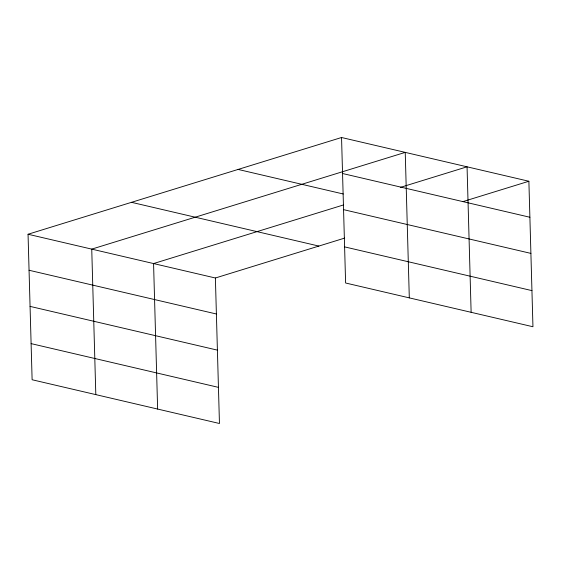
<?xml version="1.0" encoding="UTF-8"?>
<svg xmlns="http://www.w3.org/2000/svg" width="561" height="561" viewBox="0 0 561 561"><rect width="100%" height="100%" fill="white"/><g stroke="black" fill="none" stroke-linecap="round" stroke-linejoin="round"><path stroke-width="0.84" d="M344.657 238.102L215.389 277.997L219.456 423.492L32.117 379.748L28.05 234.253L341.544 137.508L528.883 181.252L532.95 326.747L345.611 283.003L341.544 137.508M343.627 204.905L153.567 263.558L157.634 409.06M400.323 187.409L467.061 166.813L471.128 312.316M462.979 201.588L528.883 181.252M342.554 173.51L529.893 217.254M238.088 169.429L343.283 193.994M343.563 209.646L530.902 253.39M344.601 246.875L531.94 290.619M131.505 202.325L318.844 246.069M28.05 234.253L215.389 277.997M29.053 270.255L216.399 313.999M30.063 306.39L217.409 350.134M31.107 343.62L218.446 387.363M409.306 297.877L405.238 152.382L91.745 249.126L95.812 394.621"/></g></svg>
